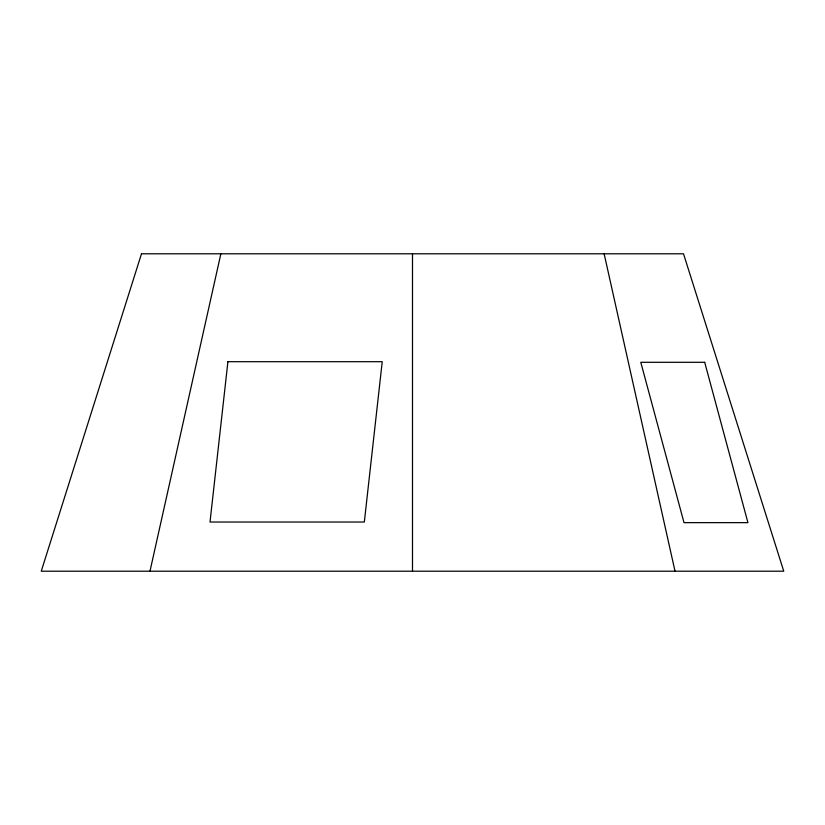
<?xml version="1.0" encoding="UTF-8"?>
<svg xmlns="http://www.w3.org/2000/svg" width="825" height="825" viewBox="0 0 825 825"><rect width="100%" height="100%" fill="white"/><g stroke="black" fill="none" stroke-linecap="round" stroke-linejoin="round"><path stroke-width="1.24" d="M149.985 571.199L220.863 253.801M604.137 253.801L675.015 571.199M412.5 253.801L412.5 571.199M227.917 361.69L210.014 522.029L364.33 522.029L382.233 361.69L227.917 361.69M141.487 253.801L41.25 571.199L783.75 571.199L683.512 253.801L141.487 253.801M704.705 362.309L640.788 362.309L684.007 522.648L747.924 522.648L704.705 362.309"/></g></svg>
